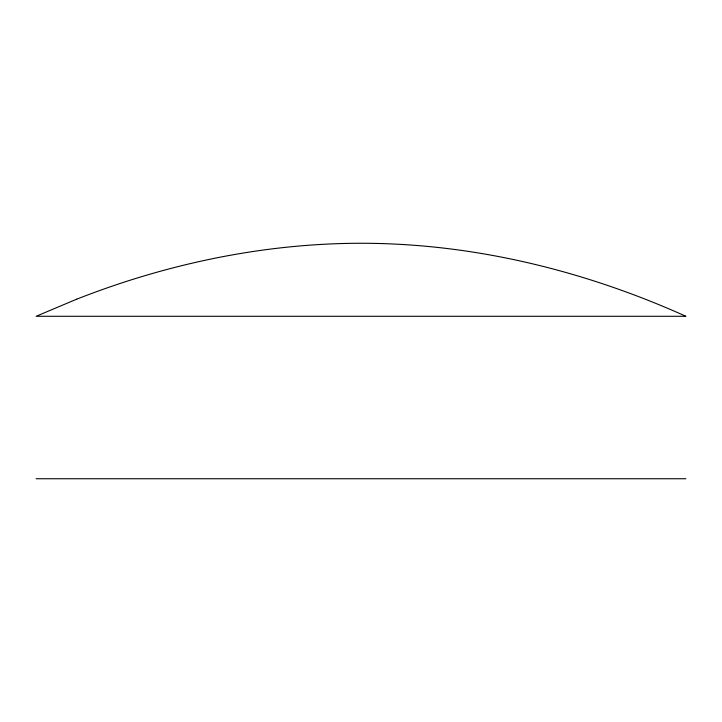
<?xml version="1.0" encoding="UTF-8"?>
<svg xmlns="http://www.w3.org/2000/svg" width="722" height="722" viewBox="0 0 722 722"><rect width="100%" height="100%" fill="white"/><g stroke="black" fill="none" stroke-linecap="round" stroke-linejoin="round"><path stroke-width="1.08" d="M36.1 478.74L685.9 478.74M76.712 299.179L36.1 316.29L685.9 316.29C583.99 270.452 473.045 243.269 361 243.26C263.738 243.359 167.107 263.692 76.712 299.179"/></g></svg>
